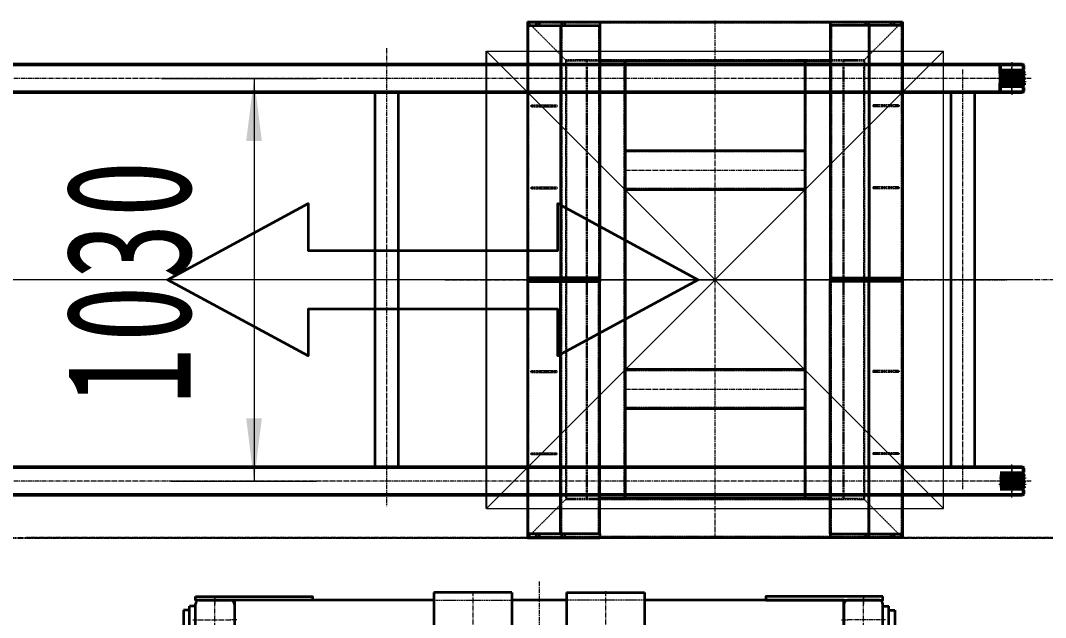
# Model space of a CAD drawing. Header units: millimetres. Extents: x -67280 to 67280, y -47520 to 47520.
# Drawn here: x -45006 to -42382, y -13436 to -11909 of the extents above; entities that cross this region are included whole.
import ezdxf

# ---------------------------------------------------------------- set-up
doc = ezdxf.new("R2010")
doc.units = ezdxf.units.MM
for name, pattern in [('AD_LTYPE10 0.20 mm_1_1_1_1_1_1_1_1_1_1_1_1_1_1_1', [16, 13, -1, 1, -1]), ('双点画线', [22, 12, -2, 2, -2, 2, -2]), ('点画线', [18, 12, -2, 2, -2]), ('虚线', [2, 1, -1])]:
    doc.linetypes.add(name, pattern=pattern)
doc.layers.get('0').update_dxf_attribs({"lineweight": 35})
for name, color, linetype, lineweight in [('7', 30, '双点画线', 18), ('ACAD0', 7, 'Continuous', 18), ('ACADAM_0', 7, 'Continuous', 18), ('ACADAM_11', 3, '双点画线', 18), ('ACADAM_3', 6, '虚线', 18), ('ACADAM_7', 142, '点画线', 18), ('ACADloading', 57, 'Continuous', 18), ('ACADS', 1, 'AD_LTYPE10 0.20 mm_1_1_1_1_1_1_1_1_1_1_1_1_1_1_1', 25), ('ACAD粗实线层AM_0', 7, 'Continuous', 50), ('ACAD细实线', 2, 'Continuous', 18), ('EB0', 7, 'Continuous', 35), ('EB0_1', 7, 'Continuous', 35), ('中心线层', 1, '点画线', 18), ('尺寸线层', 4, 'Continuous', 18), ('粗实线层', 7, 'Continuous', 35), ('粗实线层_1', 7, 'Continuous', 35), ('虚线层', 100, '虚线', 18)]:
    doc.layers.add(name, color=color, linetype=linetype, lineweight=lineweight)
doc.styles.add('标准', font='', dxfattribs={"width": 0.667})
doc.styles.get('标准').set_extended_font_data('宋体')
doc.dimstyles.new('标准', dxfattribs={"dimscale": 160, "dimtxt": 2, "dimasz": 1, "dimexe": 1, "dimexo": 0, "dimgap": 1, "dimtad": 1, "dimdec": 1, "dimdsep": 46, "dimtxsty": '标准', "dimblk": '_CAXARROW', "dimcen": 0, "dimdle": 2, "dimaunit": 1, "dimadec": 0, "dimazin": 2, "dimtfac": 0.707107, "dimtdec": 3, "dimtmove": 0, "dimatfit": 3, "dimfxl": 0, "dimfrac": 2, "dimtolj": 1, "dimarcsym": 0})

# ---------------------------------------------------------------- blocks, each defined once
blk = doc.blocks.new('*X1744')
at = {"layer": 'EB0'}
for p, q in [((-480, 0), (480, 0)), ((-480, 0), (-480, -1320)), ((-458, 0), (-458, -10)), ((-450, 0), (-450, -10)), ((-385, 0), (-385, -10)), ((385, 0), (385, -10)), ((450, 0), (450, -10)), ((458, 0), (458, -10)), ((480, 0), (480, -1320)), ((-480, -10), (-295, -10)), ((-395, -10), (-395, -655)), ((-393, 0), (-393, -10)), ((-295, 0), (-295, -10)), ((-295, -10), (-295, -655)), ((295, 0), (295, -10)), ((480, -10), (295, -10)), ((295, -10), (295, -655)), ((393, 0), (393, -10)), ((395, -10), (395, -655)), ((-295, -100), (295, -100)), ((-230, -100), (-230, -1220)), ((230, -100), (230, -1220)), ((230, -330), (-230, -330)), ((230, -430), (-230, -430)), ((-295, -655), (-480, -655)), ((-458, -655), (-458, -665)), ((-450, -655), (-450, -665)), ((-393, -655), (-393, -665)), ((-385, -655), (-385, -665)), ((-295, -655), (-295, -665)), ((295, -655), (295, -665)), ((295, -655), (480, -655)), ((385, -655), (385, -665)), ((393, -655), (393, -665)), ((450, -655), (450, -665)), ((458, -655), (458, -665)), ((-480, -665), (-295, -665)), ((-395, -1310), (-395, -665)), ((-295, -1310), (-295, -665)), ((480, -665), (295, -665)), ((295, -1310), (295, -665)), ((395, -1310), (395, -665)), ((230, -890), (-230, -890)), ((230, -990), (-230, -990)), ((295, -1220), (-295, -1220)), ((-295, -1310), (-480, -1310)), ((-458, -1310), (-458, -1320)), ((-450, -1310), (-450, -1320)), ((-393, -1310), (-393, -1320)), ((-385, -1310), (-385, -1320)), ((-295, -1310), (-295, -1320)), ((295, -1310), (295, -1320)), ((295, -1310), (480, -1310)), ((385, -1310), (385, -1320)), ((393, -1310), (393, -1320)), ((450, -1310), (450, -1320)), ((458, -1310), (458, -1320)), ((480, -1320), (-480, -1320)), ((-480, -1320), (-295, -1320)), ((480, -1320), (295, -1320))]:
    blk.add_line(p, q, dxfattribs=at)
at = {"layer": '中心线层'}
for p, q in [((0, 3), (0, -1323)), ((-473, -215), (-402, -215)), ((473, -215), (402, -215)), ((-230, -380), (230, -380)), ((-473, -425), (-402, -425)), ((473, -425), (402, -425)), ((-483, -660), (483, -660)), ((-473, -895), (-402, -895)), ((473, -895), (402, -895)), ((-230, -940), (230, -940)), ((-473, -1105), (-402, -1105)), ((473, -1105), (402, -1105))]:
    blk.add_line(p, q, dxfattribs=at)
at = {"layer": '虚线层', "linetype": '虚线', "lineweight": 18}
for p, q in [((-380, -100), (-480, 0)), ((380, -100), (480, 0)), ((-477, -3), (-477, -1317)), ((-477, -3), (477, -3)), ((-392, -10), (-392, -655)), ((-298, -10), (-298, -655)), ((298, -10), (298, -655)), ((392, -10), (392, -655)), ((477, -3), (477, -1317)), ((-383, -97), (-383, -1223)), ((-383, -97), (383, -97)), ((-380, -100), (-380, -1220)), ((-380, -100), (-295, -100)), ((-330, -100), (-330, -1220)), ((-327, -100), (-327, -1220)), ((-233, -100), (-233, -1220)), ((233, -100), (233, -1220)), ((295, -100), (380, -100)), ((327, -100), (327, -1220)), ((330, -100), (330, -1220)), ((380, -100), (380, -1220)), ((383, -97), (383, -1223)), ((-470, -212.5), (-405, -212.5)), ((-470, -212.5), (-470, -217.5)), ((-470, -217.5), (-405, -217.5)), ((-405, -212.5), (-405, -217.5)), ((470, -212.5), (405, -212.5)), ((405, -212.5), (405, -217.5)), ((470, -217.5), (405, -217.5)), ((470, -212.5), (470, -217.5)), ((230, -333), (-230, -333)), ((-470, -422.5), (-405, -422.5)), ((-470, -422.5), (-470, -427.5)), ((-470, -427.5), (-405, -427.5)), ((-405, -422.5), (-405, -427.5)), ((230, -427), (-230, -427)), ((470, -422.5), (405, -422.5)), ((405, -422.5), (405, -427.5)), ((470, -427.5), (405, -427.5)), ((470, -422.5), (470, -427.5)), ((-392, -1310), (-392, -665)), ((-298, -1310), (-298, -665)), ((298, -1310), (298, -665)), ((392, -1310), (392, -665)), ((-470, -892.5), (-405, -892.5)), ((-470, -897.5), (-470, -892.5)), ((-470, -897.5), (-405, -897.5)), ((-405, -897.5), (-405, -892.5)), ((230, -893), (-230, -893)), ((470, -892.5), (405, -892.5)), ((405, -897.5), (405, -892.5)), ((470, -897.5), (405, -897.5)), ((470, -897.5), (470, -892.5)), ((230, -987), (-230, -987)), ((-470, -1102.5), (-405, -1102.5)), ((-470, -1107.5), (-470, -1102.5)), ((-470, -1107.5), (-405, -1107.5)), ((-405, -1107.5), (-405, -1102.5)), ((470, -1102.5), (405, -1102.5)), ((405, -1107.5), (405, -1102.5)), ((470, -1107.5), (405, -1107.5)), ((470, -1107.5), (470, -1102.5)), ((-380, -1220), (-480, -1320)), ((383, -1223), (-383, -1223)), ((-295, -1220), (-380, -1220)), ((380, -1220), (295, -1220)), ((480, -1320), (380, -1220)), ((477, -1317), (-477, -1317))]:
    blk.add_line(p, q, dxfattribs=at)
blk = doc.blocks.new('*X1745')
at = {"layer": 'ACADloading', "color": 3, "linetype": 'Continuous', "lineweight": 18}
for p, q in [((-585, -585), (-585, 585)), ((-585, -585), (-585, 585)), ((-585, -585), (-585, 585)), ((-585, -585), (-585, 585)), ((-585, 585), (-585, -585)), ((-585, 585), (-585, -585)), ((-585, 585), (-585, -585)), ((-585, 585), (585, -585)), ((585, 585), (-585, -585)), ((-585, 585), (585, 585)), ((585, -585), (585, 585)), ((-585, 160), (-585, 545)), ((-585, 160), (-585, 545)), ((-585, -585), (585, -585))]:
    blk.add_line(p, q, dxfattribs=at)
at = {"layer": 'ACADloading', "color": 3, "linetype": 'Continuous', "lineweight": 25}
blk.add_line((-585, -585), (-585, 585), dxfattribs=at)
at = {"layer": 'ACADloading', "color": 5, "linetype": 'Continuous', "lineweight": 18}
blk.add_line((585, -585), (585, 585), dxfattribs=at)
blk.add_line((585, -585), (585, 585), dxfattribs=at)
blk.add_line((585, -585), (585, 585), dxfattribs=at)
blk.add_line((585, -585), (585, 585), dxfattribs=at)
blk.add_line((585, -585), (585, 585), dxfattribs=at)
blk.add_line((585, -585), (585, 585), dxfattribs=at)
at = {"layer": '中心线层'}
blk.add_line((-690.8, 0), (746.8, 0), dxfattribs=at)
blk = doc.blocks.new('*X1750')
at = {"layer": '粗实线层_1'}
for p, q in [((-440.3, 714.6), (-440.3, 804.6)), ((-435.3, 809.6), (-345.3, 809.6)), ((-340.3, 804.6), (-340.3, 714.6)), ((-345.3, 709.6), (-435.3, 709.6))]:
    blk.add_line(p, q, dxfattribs=at)
for centre, start, end in [((-435.3, 804.6), 90, 180), ((-345.3, 804.6), 0, 90), ((-435.3, 714.6), 180, 270), ((-345.3, 714.6), 270, 0)]:
    blk.add_arc(centre, 5, start, end, dxfattribs=at)
blk = doc.blocks.new('*X1751')
at = {"layer": '粗实线层_1'}
for p, q in [((340.3, 804.6), (340.3, 714.6)), ((435.3, 809.6), (345.3, 809.6)), ((440.3, 714.6), (440.3, 804.6)), ((345.3, 709.6), (435.3, 709.6))]:
    blk.add_line(p, q, dxfattribs=at)
for centre, start, end in [((345.3, 804.6), 90, 180), ((435.3, 804.6), 0, 90), ((345.3, 714.6), 180, 270), ((435.3, 714.6), 270, 0)]:
    blk.add_arc(centre, 5, start, end, dxfattribs=at)
blk = doc.blocks.new('*X1749')
at = {"layer": '7', "linetype": '双点画线', "lineweight": 25}
for p, q in [((51.8, 510), (-2633.2, 510)), ((51.8, -1090), (-2633.2, -1090))]:
    blk.add_line(p, q, dxfattribs=at)
at = {"layer": 'EB0'}
for p, q in [((-1390, 370), (-1590, 370)), ((-1590, 370), (-1590, 250)), ((-1390, 370), (-1390, 250)), ((-1250, 370), (-1250, 250)), ((-1250, 370), (-1050, 370)), ((-1050, 370), (-1050, 250)), ((-2100, 350), (-2100, 270)), ((-1590, 350), (-2100, 350)), ((-1250, 350), (-1390, 350)), ((-540, 350), (-1050, 350)), ((-540, 270), (-540, 350)), ((-2100, 270), (-1590, 270)), ((-1390, 270), (-1250, 270)), ((-1050, 270), (-540, 270)), ((-1590, 250), (-1390, 250)), ((-1050, 250), (-1250, 250)), ((-2100, -350), (-2100, -270)), ((-540, -270), (-540, -350)), ((-1590, -950), (-1590, -830)), ((-1590, -830), (-1390, -830)), ((-1390, -950), (-1390, -830)), ((-1250, -950), (-1250, -830)), ((-1050, -830), (-1250, -830)), ((-1050, -950), (-1050, -830)), ((-2100, -930), (-2100, -850)), ((-2100, -850), (-1590, -850)), ((-1390, -850), (-1250, -850)), ((-1050, -850), (-540, -850)), ((-540, -850), (-540, -930)), ((-1590, -930), (-2100, -930)), ((-1250, -930), (-1390, -930)), ((-540, -930), (-1050, -930)), ((-1390, -950), (-1590, -950)), ((-1250, -950), (-1050, -950))]:
    blk.add_line(p, q, dxfattribs=at)
at = {"layer": 'EB0', "linetype": 'Continuous', "lineweight": 50}
for p, q in [((-2200, 250), (-2200, -250)), ((-2190, 250), (-2200, 250)), ((-2190, 250), (-2110, 250)), ((-2100, 250), (-2110, 250)), ((-2100, 250), (-2100, -250)), ((-540, 250), (-540, -250)), ((-540, 250), (-530, 250)), ((-450, 250), (-530, 250)), ((-450, 250), (-440, 250)), ((-440, 250), (-440, -250)), ((-2215, -179.5), (-2215, -279.5)), ((-425, -235), (-425, -335)), ((-2200, -250), (-2190, -250)), ((-2110, -250), (-2190, -250)), ((-2110, -250), (-2100, -250)), ((-530, -250), (-540, -250)), ((-530, -250), (-450, -250)), ((-440, -250), (-450, -250)), ((-2190, -830), (-2110, -830)), ((-450, -830), (-530, -830)), ((-2200, -920), (-2200, -840)), ((-2100, -840), (-2100, -920)), ((-540, -840), (-540, -920)), ((-440, -920), (-440, -840)), ((-2110, -930), (-2190, -930)), ((-530, -930), (-450, -930))]:
    blk.add_line(p, q, dxfattribs=at)
for centre, start, end in [((-2190, -840), 90, 180), ((-2110, -840), 0, 90), ((-530, -840), 90, 180), ((-450, -840), 0, 90), ((-2190, -920), 180, 270), ((-2110, -920), 270, 0), ((-530, -920), 180, 270), ((-450, -920), 270, 360)]:
    blk.add_arc(centre, 10, start, end, dxfattribs=at)
at = {"layer": 'EB0_1'}
for p, q in [((-2215, -237.5), (-2215, -249.5)), ((-425, -237.5), (-425, -249.5))]:
    blk.add_line(p, q, dxfattribs=at)
at = {"layer": '中心线层'}
for p, q in [((-1320, 397.8), (-1320, -975.4)), ((-1490, 373), (-1490, 247)), ((-1150, 373), (-1150, 247)), ((-2150, 243.8), (-2150, 357.7)), ((-490, 243.8), (-490, 357.7)), ((-2193, 300), (-2107, 300)), ((-447, 300), (-533, 300)), ((-2441.9, 217.5), (-2288.5, 217.5)), ((-198.1, 217.5), (-351.5, 217.5)), ((-2218, 0), (-2197, 0)), ((-422, 0), (-443, 0)), ((-2107, 0), (-2193, 0)), ((-596.7, 0), (-2061.9, 0)), ((-533, 0), (-447, 0)), ((-2441.9, -217.5), (-2288.5, -217.5)), ((-198.1, -217.5), (-351.5, -217.5)), ((-2150, -353), (-2150, -247)), ((-2150, -348), (-2150, -252)), ((-490, -353), (-490, -247)), ((-490, -348), (-490, -252)), ((-2097, -300), (-2203, -300)), ((-2102, -300), (-2198, -300)), ((-543, -300), (-437, -300)), ((-538, -300), (-442, -300)), ((-1490, -953), (-1490, -827)), ((-1150, -953), (-1150, -827))]:
    blk.add_line(p, q, dxfattribs=at)
at = {"layer": '中心线层', "linetype": '点画线', "lineweight": 18}
for p, q in [((-2150, 356.2), (-2150, 338.7)), ((-490, 356.2), (-490, 338.7)), ((-2206.2, 300), (-2188.7, 300)), ((-2093.7, 300), (-2111.2, 300)), ((-546.3, 300), (-528.8, 300)), ((-433.8, 300), (-451.3, 300)), ((-2150, 261.2), (-2150, 243.7)), ((-2150, 253), (-2150, -253)), ((-490, 261.2), (-490, 243.7)), ((-490, 253), (-490, -253)), ((-2085.6, 0), (-2219.8, 0))]:
    blk.add_line(p, q, dxfattribs=at)
at = {"layer": '粗实线层'}
for p, q in [((-2190, 350), (-2110, 350)), ((-450, 350), (-530, 350)), ((-2215, 325), (-2230, 325)), ((-2230, 325), (-2230, 145)), ((-2215, -335), (-2215, 335)), ((-2200, 335), (-2215, 335)), ((-2215, 145), (-2215, 325)), ((-2200, 260), (-2200, 340)), ((-2200, -335), (-2200, 335)), ((-2100, 340), (-2100, 260)), ((-540, 340), (-540, 260)), ((-440, 260), (-440, 340)), ((-440, -335), (-440, 335)), ((-440, 335), (-425, 335)), ((-425, -335), (-425, 335)), ((-425, 145), (-425, 325)), ((-425, 325), (-410, 325)), ((-410, 325), (-410, 145)), ((-2230, 278), (-2430, 278)), ((-2430, 266), (-2430, 278)), ((-2430, 266), (-2430, 198)), ((-2230, 278), (-2230, 198)), ((-410, 278), (-410, 198)), ((-410, 278), (-210, 278)), ((-210, 266), (-210, 278)), ((-210, 266), (-210, 198)), ((-2415.5, 217.5), (-2415.5, 257.5)), ((-2313, 260), (-2413, 260)), ((-2310.5, 257.5), (-2310.5, 217.5)), ((-2200, 250), (-2200, -250)), ((-2190, 250), (-2200, 250)), ((-2190, 250), (-2110, 250)), ((-2110, 250), (-2190, 250)), ((-2100, 250), (-2110, 250)), ((-2100, 250), (-2100, -250)), ((-530, 250), (-450, 250)), ((-329.5, 257.5), (-329.5, 217.5)), ((-329.5, 249.1), (-329.5, 217.5)), ((-329.5, 249.1), (-329.5, 249.1)), ((-327, 260), (-227, 260)), ((-224.5, 217.5), (-224.5, 257.5)), ((-2415.5, 217.5), (-2415.5, 177.5)), ((-2310.5, 177.5), (-2310.5, 217.5)), ((-329.5, 177.5), (-329.5, 217.5)), ((-224.5, 217.5), (-224.5, 177.5)), ((-2230, 198), (-2430, 198)), ((-410, 198), (-210, 198)), ((-2413, 175), (-2313, 175)), ((-227, 175), (-327, 175)), ((-2215, 145), (-2230, 145)), ((-425, 145), (-410, 145)), ((-2215, -145), (-2230, -145)), ((-2230, -325), (-2230, -145)), ((-2215, -145), (-2215, -325)), ((-425, -145), (-425, -325)), ((-425, -145), (-410, -145)), ((-410, -325), (-410, -145)), ((-2415.5, -217.5), (-2415.5, -177.5)), ((-2413, -175), (-2313, -175)), ((-2310.5, -177.5), (-2310.5, -217.5)), ((-329.5, -177.5), (-329.5, -217.5)), ((-227, -175), (-327, -175)), ((-224.5, -217.5), (-224.5, -177.5)), ((-2230, -198), (-2430, -198)), ((-2430, -266), (-2430, -198)), ((-2230, -278), (-2230, -198)), ((-410, -278), (-410, -198)), ((-410, -198), (-210, -198)), ((-210, -266), (-210, -198)), ((-2415.5, -217.5), (-2415.5, -257.5)), ((-2310.5, -257.5), (-2310.5, -217.5)), ((-2310.5, -249.2), (-2310.5, -217.5)), ((-329.5, -257.5), (-329.5, -217.5)), ((-224.5, -217.5), (-224.5, -257.5)), ((-2313, -260), (-2413, -260)), ((-2310.5, -249.2), (-2310.5, -249.2)), ((-2200, -250), (-2190, -250)), ((-2110, -250), (-2190, -250)), ((-2110, -250), (-2100, -250)), ((-327, -260), (-227, -260)), ((-2430, -266), (-2430, -278)), ((-2230, -278), (-2430, -278)), ((-410, -278), (-210, -278)), ((-210, -266), (-210, -278)), ((-2215, -325), (-2230, -325)), ((-2215, -335), (-2200, -335)), ((-425, -335), (-440, -335)), ((-425, -325), (-410, -325)), ((-2200, -830), (-2200, -350)), ((-2100, -830), (-2100, -350)), ((-540, -830), (-540, -350)), ((-440, -830), (-440, -350))]:
    blk.add_line(p, q, dxfattribs=at)
for points in [[(-2200, 360), (-1900, 360), (-1900, 350), (-2200, 350), (-2200, 360)], [(-440, 360), (-740, 360), (-740, 350), (-440, 350), (-440, 360)], [(-2200, -940), (-1900, -940), (-1900, -930), (-2200, -930), (-2200, -940)], [(-440, -940), (-740, -940), (-740, -930), (-440, -930), (-440, -940)]]:
    blk.add_lwpolyline(points, dxfattribs=at)
for centre, radius, start, end in [((-2190, 340), 10, 90, 180), ((-2110, 340), 10, 0, 90), ((-530, 340), 10, 90, 180), ((-450, 340), 10, 0, 90), ((-2413, 257.5), 2.5, 90, 180), ((-2313, 257.5), 2.5, 0, 90), ((-2190, 260), 10, 180, 270), ((-2110, 260), 10, 270, 0), ((-530, 260), 10, 180, 270), ((-450, 260), 10, 270, 0), ((-327, 257.5), 2.5, 90, 180), ((-227, 257.5), 2.5, 360, 90), ((-2413, 177.5), 2.5, 180, 270), ((-2313, 177.5), 2.5, 270, 0.0005), ((-327, 177.5), 2.5, 179.9998, 270), ((-227, 177.5), 2.5, 270, 360), ((-2413, -177.5), 2.5, 90, 180), ((-2313, -177.5), 2.5, 359.9998, 90), ((-327, -177.5), 2.5, 90, 180.0005), ((-227, -177.5), 2.5, 0, 90), ((-2413, -257.5), 2.5, 180, 270), ((-2313, -257.5), 2.5, 270, 0), ((-327, -257.5), 2.5, 180, 270), ((-227, -257.5), 2.5, 270, 0)]:
    blk.add_arc(centre, radius, start, end, dxfattribs=at)
at = {"layer": '粗实线层_1'}
for p, q in [((-2100, -350), (-2200, -350)), ((-540, -350), (-440, -350)), ((-2100, -830), (-2200, -830)), ((-540, -830), (-440, -830))]:
    blk.add_line(p, q, dxfattribs=at)
at = {"layer": '虚线层'}
for p, q in [((-1590, 350), (-1390, 350)), ((-1050, 350), (-1250, 350)), ((-1590, 270), (-1390, 270)), ((-1050, 270), (-1250, 270)), ((-2430, 198), (-2418, 198)), ((-2308, 198), (-2296, 198)), ((-210, 198), (-222, 198)), ((-2430, -198), (-2418, -198)), ((-2308, -198), (-2296, -198)), ((-210, -198), (-222, -198)), ((-1590, -850), (-1390, -850)), ((-1050, -850), (-1250, -850)), ((-1590, -930), (-1390, -930)), ((-1050, -930), (-1250, -930))]:
    blk.add_line(p, q, dxfattribs=at)
at = {"layer": '虚线层', "linetype": '虚线', "lineweight": 18}
for p, q in [((-2430, 272), (-2430, 198)), ((-210, 272), (-210, 198)), ((-2430, -272), (-2430, -198)), ((-210, -272), (-210, -198))]:
    blk.add_line(p, q, dxfattribs=at)
at = {"layer": '粗实线层_1'}
for name, p in [('*X1750', (-1759.7, -1059.6)), ('*X1751', (-880.3, -1059.6))]:
    blk.add_blockref(name, p, dxfattribs=at)
blk = doc.blocks.new('*X1746')
at = {"layer": '7', "linetype": '双点画线', "lineweight": 25}
blk.add_line((-4449.7, 510), (715.3, 510), dxfattribs=at)
at = {"layer": 'EB0'}
blk.add_blockref('*X1749', (-300, 0), dxfattribs=at)
blk = doc.blocks.new('*X1814')
at = {"layer": 'ACADS', "linetype": 'Continuous', "lineweight": 35}
for points in [[(999, -270), (360, -270), (360, -390), (0, -195), (360, 0), (360, -120), (999, -120)], [(360, -120), (999, -120), (999, 0), (1359, -195), (999, -390), (999, -270), (360, -270)]]:
    blk.add_lwpolyline(points, dxfattribs=at)
blk = doc.blocks.new('*X1799')
at = {"layer": 'ACAD0', "linetype": 'Continuous', "lineweight": 35}
for p, q in [((2764, 550), (2584, 550)), ((2764, 550), (2764, 480)), ((2764, 480), (2584, 480)), ((2764, -480.1), (2584, -480.1)), ((2764, -550.1), (2584, -550.1))]:
    blk.add_line(p, q, dxfattribs=at)
at = {"layer": 'ACADAM_0', "linetype": 'Continuous', "lineweight": 50}
for p, q in [((2764, 550.5), (-2764, 550.5)), ((2774.2, 526.8), (2764, 526.8)), ((2765, 550.5), (2765, 527.5)), ((2822.5, 550.5), (2765, 550.5)), ((2765, 535), (2822.5, 535.6)), ((2774.2, 527.3), (2774.8, 527.8)), ((2774.2, 527.3), (2774.2, 519.3)), ((2815.8, 527.3), (2774.2, 527.3)), ((2774.8, 527.8), (2815.2, 527.8)), ((2779.5, 533), (2779.5, 527.8)), ((2810.5, 533), (2779.5, 533)), ((2782.9, 533.5), (2782.9, 533)), ((2807.1, 533.5), (2782.9, 533.5)), ((2785, 535.2), (2785, 533.5)), ((2805, 535.4), (2805, 533.5)), ((2805, 535.4), (2805, 534.1)), ((2807.1, 533.5), (2807.1, 533)), ((2810.5, 533), (2810.5, 527.8)), ((2815.8, 527.3), (2815.8, 519.3)), ((2825, 548), (2825, 538.1)), ((2764, 519.8), (2774.2, 519.8)), ((2764, 510.3), (2774.2, 510.3)), ((2774.2, 503.3), (2764, 503.3)), ((2765, 479.5), (2765, 502.5)), ((2815.8, 519.3), (2774.2, 519.3)), ((2774.2, 519.3), (2774.8, 518.8)), ((2774.2, 510.7), (2774.8, 511.2)), ((2774.2, 510.7), (2774.2, 502.7)), ((2815.8, 510.7), (2774.2, 510.7)), ((2815.8, 502.7), (2774.2, 502.7)), ((2774.2, 502.7), (2774.8, 502.2)), ((2774.8, 518.8), (2815.2, 518.8)), ((2774.8, 511.2), (2815.2, 511.2)), ((2774.8, 502.2), (2815.2, 502.2)), ((2779.5, 518.8), (2779.5, 511.2)), ((2779.5, 502.2), (2779.5, 497)), ((2810.5, 518.8), (2810.5, 511.2)), ((2810.5, 502.2), (2810.5, 497)), ((2815.2, 518.8), (2815.8, 519.3)), ((2815.2, 511.2), (2815.8, 510.7)), ((2815.2, 502.2), (2815.8, 502.7)), ((2815.8, 510.7), (2815.8, 502.7)), ((2764, 479.5), (-2764, 479.5)), ((2765, 495), (2822.5, 494.4)), ((2822.5, 479.5), (2765, 479.5)), ((2810.5, 497), (2779.5, 497)), ((2782.9, 497), (2782.9, 496.5)), ((2807.1, 496.5), (2782.9, 496.5)), ((2785, 496.5), (2785, 494.8)), ((2785, 495.9), (2785, 494.8)), ((2805, 496.5), (2805, 494.6)), ((2805, 495.9), (2805, 494.6)), ((2807.1, 497), (2807.1, 496.5)), ((2825, 482), (2825, 491.9)), ((2764, -479.5), (-2764, -479.5)), ((2822.5, -479.5), (2765, -479.5)), ((2765, -495), (2822.5, -494.4)), ((2779.5, -502.2), (2779.5, -497)), ((2810.5, -497), (2779.5, -497)), ((2782.9, -497), (2782.9, -496.5)), ((2807.1, -496.5), (2782.9, -496.5)), ((2785, -496.5), (2785, -494.8)), ((2785, -495.9), (2785, -494.8)), ((2805, -495.9), (2805, -494.6)), ((2805, -496.5), (2805, -494.6)), ((2807.1, -497), (2807.1, -496.5)), ((2810.5, -502.2), (2810.5, -497)), ((2825, -482), (2825, -491.9)), ((2774.2, -503.3), (2764, -503.3)), ((2764, -510.3), (2774.2, -510.3)), ((2764, -519.8), (2774.2, -519.8)), ((2774.2, -502.7), (2774.8, -502.2)), ((2774.2, -510.7), (2774.2, -502.7)), ((2815.8, -502.7), (2774.2, -502.7)), ((2815.8, -510.7), (2774.2, -510.7)), ((2774.2, -510.7), (2774.8, -511.2)), ((2774.2, -519.3), (2774.8, -518.8)), ((2774.2, -527.3), (2774.2, -519.3)), ((2815.8, -519.3), (2774.2, -519.3)), ((2774.8, -502.2), (2815.2, -502.2)), ((2774.8, -511.2), (2815.2, -511.2)), ((2774.8, -518.8), (2815.2, -518.8)), ((2779.5, -518.8), (2779.5, -511.2)), ((2810.5, -518.8), (2810.5, -511.2)), ((2815.2, -502.2), (2815.8, -502.7)), ((2815.2, -511.2), (2815.8, -510.7)), ((2815.2, -518.8), (2815.8, -519.3)), ((2815.8, -510.7), (2815.8, -502.7)), ((2815.8, -527.3), (2815.8, -519.3)), ((2764, -550.5), (-2764, -550.5)), ((2774.2, -526.8), (2764, -526.8)), ((2765, -535), (2822.5, -535.6)), ((2822.5, -550.5), (2765, -550.5)), ((2815.8, -527.3), (2774.2, -527.3)), ((2774.2, -527.3), (2774.8, -527.8)), ((2774.8, -527.8), (2815.2, -527.8)), ((2779.5, -533), (2779.5, -527.8)), ((2810.5, -533), (2779.5, -533)), ((2782.9, -533.5), (2782.9, -533)), ((2807.1, -533.5), (2782.9, -533.5)), ((2785, -535.2), (2785, -533.5)), ((2805, -535.4), (2805, -533.5)), ((2805, -535.4), (2805, -534.1)), ((2807.1, -533.5), (2807.1, -533)), ((2810.5, -533), (2810.5, -527.8)), ((2825, -548), (2825, -538.1))]:
    blk.add_line(p, q, dxfattribs=at)
for centre, start, end in [((2822.5, 548), 0, 90), ((2822.5, 538.1), 270.5729, 360), ((2822.5, 491.9), 0, 89.4271), ((2822.5, 482), 270, 0), ((2822.5, -482), 0, 90), ((2822.5, -491.9), 270.5729, 360), ((2822.5, -538.1), 0, 89.4271), ((2822.5, -548), 270, 0)]:
    blk.add_arc(centre, 2.5, start, end, dxfattribs=at)
at = {"layer": 'ACADAM_11', "linetype": '双点画线', "lineweight": 25}
for p, q in [((2813.5, 532.2), (2813.5, 530.4)), ((2828.2, 532.2), (2813.5, 532.2)), ((2813.5, 530.4), (2813.5, 528.6)), ((2828.2, 530.4), (2813.5, 530.4)), ((2813.5, 530.4), (2828.2, 530.4)), ((2813.5, 528.6), (2828.2, 528.6)), ((2815.2, 527.8), (2815.8, 527.3)), ((2825.9, 528.2), (2815.8, 528.2)), ((2815.8, 519.3), (2815.8, 528.2)), ((2818.3, 532.2), (2818.3, 533.1)), ((2818.3, 533.1), (2823.4, 533.1)), ((2818.3, 528.6), (2818.3, 532.2)), ((2818.3, 528.2), (2818.3, 528.6)), ((2818.3, 519.3), (2818.3, 528.2)), ((2823.4, 532.2), (2823.4, 533.1)), ((2823.4, 528.6), (2823.4, 532.2)), ((2823.4, 528.2), (2823.4, 528.6)), ((2823.4, 519.3), (2823.4, 528.2)), ((2825.9, 519.3), (2825.9, 528.2)), ((2828.2, 530.4), (2828.2, 532.2)), ((2828.2, 528.6), (2828.2, 530.4)), ((2813.5, 518.9), (2813.5, 517.1)), ((2828.2, 518.9), (2813.5, 518.9)), ((2813.5, 517.1), (2813.5, 515.5)), ((2813.5, 517.1), (2828.2, 517.1)), ((2828.2, 517.1), (2813.5, 517.1)), ((2813.5, 513.9), (2813.5, 515.5)), ((2813.5, 515.5), (2828.2, 515.5)), ((2813.5, 515.5), (2828.2, 515.5)), ((2828.2, 513.9), (2813.5, 513.9)), ((2813.5, 512), (2813.5, 513.8)), ((2813.5, 513.8), (2828.2, 513.8)), ((2828.2, 512), (2813.5, 512)), ((2813.5, 500.5), (2813.5, 502.4)), ((2813.5, 502.4), (2828.2, 502.4)), ((2813.5, 498.7), (2813.5, 500.5)), ((2828.2, 500.5), (2813.5, 500.5)), ((2813.5, 500.5), (2828.2, 500.5)), ((2828.2, 498.7), (2813.5, 498.7)), ((2825.9, 519.3), (2815.8, 519.3)), ((2815.8, 511.6), (2815.8, 502.7)), ((2825.9, 511.6), (2815.8, 511.6)), ((2825.9, 502.7), (2815.8, 502.7)), ((2818.3, 518.9), (2818.3, 519.3)), ((2818.3, 515.5), (2818.3, 518.9)), ((2818.3, 515.5), (2818.3, 512)), ((2818.3, 512), (2818.3, 511.6)), ((2818.3, 511.6), (2818.3, 502.7)), ((2818.3, 502.7), (2818.3, 502.4)), ((2818.3, 502.4), (2818.3, 498.7)), ((2818.3, 498.7), (2818.3, 496.7)), ((2823.4, 518.9), (2823.4, 519.3)), ((2823.4, 515.5), (2823.4, 518.9)), ((2823.4, 515.5), (2823.4, 512)), ((2823.4, 512), (2823.4, 511.6)), ((2823.4, 511.6), (2823.4, 502.7)), ((2823.4, 502.7), (2823.4, 502.4)), ((2823.4, 502.4), (2823.4, 498.7)), ((2823.4, 498.7), (2823.4, 496.7)), ((2825.9, 511.6), (2825.9, 502.7)), ((2828.2, 517.1), (2828.2, 518.9)), ((2828.2, 515.5), (2828.2, 517.1)), ((2828.2, 515.5), (2828.2, 513.9)), ((2828.2, 513.8), (2828.2, 512)), ((2828.2, 502.4), (2828.2, 500.5)), ((2828.2, 500.5), (2828.2, 498.7)), ((2818.3, 497.9), (2823.4, 497.9)), ((2818.3, 496.7), (2823.4, 496.7)), ((2818.3, -496.7), (2823.4, -496.7)), ((2818.3, -498.7), (2818.3, -496.7)), ((2818.3, -497.9), (2823.4, -497.9)), ((2823.4, -498.7), (2823.4, -496.7)), ((2813.5, -498.7), (2813.5, -500.5)), ((2828.2, -498.7), (2813.5, -498.7)), ((2813.5, -500.5), (2813.5, -502.4)), ((2828.2, -500.5), (2813.5, -500.5)), ((2813.5, -500.5), (2828.2, -500.5)), ((2813.5, -502.4), (2828.2, -502.4)), ((2813.5, -512), (2813.5, -513.8)), ((2828.2, -512), (2813.5, -512)), ((2813.5, -513.8), (2828.2, -513.8)), ((2813.5, -513.9), (2813.5, -515.5)), ((2828.2, -513.9), (2813.5, -513.9)), ((2813.5, -517.1), (2813.5, -515.5)), ((2813.5, -515.5), (2828.2, -515.5)), ((2813.5, -515.5), (2828.2, -515.5)), ((2813.5, -518.9), (2813.5, -517.1)), ((2813.5, -517.1), (2828.2, -517.1)), ((2828.2, -517.1), (2813.5, -517.1)), ((2828.2, -518.9), (2813.5, -518.9)), ((2815.8, -511.6), (2815.8, -502.7)), ((2825.9, -502.7), (2815.8, -502.7)), ((2825.9, -511.6), (2815.8, -511.6)), ((2825.9, -519.3), (2815.8, -519.3)), ((2815.8, -519.3), (2815.8, -528.2)), ((2818.3, -502.4), (2818.3, -498.7)), ((2818.3, -502.7), (2818.3, -502.4)), ((2818.3, -511.6), (2818.3, -502.7)), ((2818.3, -512), (2818.3, -511.6)), ((2818.3, -515.5), (2818.3, -512)), ((2818.3, -515.5), (2818.3, -518.9)), ((2818.3, -518.9), (2818.3, -519.3)), ((2818.3, -519.3), (2818.3, -528.2)), ((2823.4, -502.4), (2823.4, -498.7)), ((2823.4, -502.7), (2823.4, -502.4)), ((2823.4, -511.6), (2823.4, -502.7)), ((2823.4, -512), (2823.4, -511.6)), ((2823.4, -515.5), (2823.4, -512)), ((2823.4, -515.5), (2823.4, -518.9)), ((2823.4, -518.9), (2823.4, -519.3)), ((2823.4, -519.3), (2823.4, -528.2)), ((2825.9, -511.6), (2825.9, -502.7)), ((2825.9, -519.3), (2825.9, -528.2)), ((2828.2, -500.5), (2828.2, -498.7)), ((2828.2, -502.4), (2828.2, -500.5)), ((2828.2, -513.8), (2828.2, -512)), ((2828.2, -515.5), (2828.2, -513.9)), ((2828.2, -515.5), (2828.2, -517.1)), ((2828.2, -517.1), (2828.2, -518.9)), ((2813.5, -530.4), (2813.5, -528.6)), ((2813.5, -528.6), (2828.2, -528.6)), ((2813.5, -532.2), (2813.5, -530.4)), ((2828.2, -530.4), (2813.5, -530.4)), ((2813.5, -530.4), (2828.2, -530.4)), ((2828.2, -532.2), (2813.5, -532.2)), ((2815.2, -527.8), (2815.8, -527.3)), ((2825.9, -528.2), (2815.8, -528.2)), ((2818.3, -528.2), (2818.3, -528.6)), ((2818.3, -528.6), (2818.3, -532.2)), ((2818.3, -532.2), (2818.3, -533.1)), ((2818.3, -533.1), (2823.4, -533.1)), ((2823.4, -528.2), (2823.4, -528.6)), ((2823.4, -528.6), (2823.4, -532.2)), ((2823.4, -532.2), (2823.4, -533.1)), ((2828.2, -528.6), (2828.2, -530.4)), ((2828.2, -530.4), (2828.2, -532.2))]:
    blk.add_line(p, q, dxfattribs=at)
at = {"layer": 'ACADAM_3', "linetype": '虚线', "lineweight": 18}
for p, q in [((2764, 538.3), (2764, 550.3)), ((2773, 532.6), (2773, 515)), ((2773, 497.4), (2773, 515)), ((2764, 491.7), (2764, 479.7)), ((2773, -497.4), (2773, -515)), ((2773, -532.6), (2773, -515))]:
    blk.add_line(p, q, dxfattribs=at)
for centre, start, end in [((2775.5, 532.6), 90.5729, 180), ((2775.5, 497.4), 180, 269.4271), ((2775.5, -497.4), 90.5729, 180), ((2775.5, -532.6), 180, 269.4271)]:
    blk.add_arc(centre, 2.5, start, end, dxfattribs=at)
at = {"layer": 'ACADAM_7', "linetype": '点画线', "lineweight": 18}
for p, q in [((2780, 515), (2775.6, 515)), ((2780, -515), (2775.6, -515))]:
    blk.add_line(p, q, dxfattribs=at)
at = {"layer": 'EB0'}
blk.add_line((2764, 550.5), (2764, 479.5), dxfattribs=at)
at = {"layer": 'EB0_1'}
for p, q in [((1164, 480), (1164, -480)), ((1224, 480), (1224, -480)), ((2639, 480), (2639, -480)), ((2699, 480), (2699, -480))]:
    blk.add_line(p, q, dxfattribs=at)
at = {"layer": '中心线层'}
for p, q in [((1194, 591.9), (1194, -578.9)), ((2844.1, 515), (-2856.5, 515)), ((2847.1, 0), (-2859.5, 0)), ((2844.1, -515), (-2856.5, -515))]:
    blk.add_line(p, q, dxfattribs=at)
at = {"layer": '中心线层', "linetype": '点画线', "lineweight": 18}
for p, q in [((2795, 556.7), (2795, 473.1)), ((2795, 477.9), (2795, 553.1)), ((1194, 538), (1194, -538)), ((2669, 538), (2669, -538)), ((2820.8, 534.5), (2820.8, 496.5)), ((2767.6, 515), (2727.4, 515)), ((2762, 523.3), (2778.7, 523.3)), ((2763.1, 506.8), (2776.2, 506.8)), ((2817.1, 523.3), (2772.2, 523.3)), ((2817.1, 506.7), (2772.2, 506.7)), ((2816.9, 515), (2772.5, 515)), ((2774.3, 515), (2806, 515)), ((2824.7, 515), (2788.4, 515)), ((2831.2, 523.8), (2810.5, 523.8)), ((2810.5, 507.2), (2831.2, 507.2)), ((2795, -556.7), (2795, -473.1)), ((2795, -477.9), (2795, -553.1)), ((2820.8, -534.5), (2820.8, -496.5)), ((2767.6, -515), (2727.4, -515)), ((2762, -523.3), (2778.7, -523.3)), ((2763.1, -506.8), (2776.2, -506.8)), ((2817.1, -506.7), (2772.2, -506.7)), ((2817.1, -523.3), (2772.2, -523.3)), ((2816.9, -515), (2772.5, -515)), ((2774.3, -515), (2806, -515)), ((2824.7, -515), (2788.4, -515)), ((2810.5, -507.2), (2831.2, -507.2)), ((2831.2, -523.8), (2810.5, -523.8))]:
    blk.add_line(p, q, dxfattribs=at)
at = {"layer": 'ACAD粗实线层AM_0', "linetype": 'Continuous', "lineweight": 50}
blk.add_blockref('*X1814', (633.4, 195), dxfattribs=at)
blk = doc.blocks.new('*X1815')
at = {"layer": '尺寸线层', "linetype": 'Continuous', "lineweight": 18}
for points in [[(-44407.8, -12057.3), (-44387.8, -12217.3), (-44427.8, -12217.3)], [(-44407.8, -13087.3), (-44387.8, -12927.3), (-44427.8, -12927.3)]]:
    blk.add_hatch(color=0, dxfattribs=at).paths.add_polyline_path(points, flags=0)
at = {"layer": '尺寸线层', "color": 0}
for p, q in [((-44644.4, -12057.3), (-44247.8, -12057.3)), ((-44621, -13087.3), (-44247.8, -13087.3))]:
    blk.add_line(p, q, dxfattribs=at)
at = {"layer": '尺寸线层', "color": 0, "linetype": 'Continuous', "lineweight": 18}
blk.add_line((-44407.8, -12057.3), (-44407.8, -13087.3), dxfattribs=at)
at = {"layer": '尺寸线层', "color": 0, "insert": (-44727.8, -12572.3), "char_height": 320, "width": 1205.699, "attachment_point": 5, "rotation": 90, "line_spacing_factor": 1.15057, "style": '标准'}
blk.add_mtext('\\T1.1;1030', dxfattribs=at)
blk = doc.blocks.new('_CAXARROW')
blk.add_hatch(color=0).paths.add_polyline_path([(0, 0), (-1, 0.125), (-1, -0.125)], flags=0)

msp = doc.modelspace()

# ---------------------------------------------------------------- linework, layer by layer
at = {"layer": '中心线层'}
for p, q in [((-42774.767, -12572.309), (-53692.261, -12572.309)), ((16032.015, -12572.309), (-46007.985, -12572.309))]:
    msp.add_line(p, q, dxfattribs=at)

# ---------------------------------------------------------------- block references
at = {"layer": 'ACAD细实线'}
for name, p in [('*X1744', (-43227.963, -11912.309)), ('*X1745', (-43227.963, -12572.309)), ('*X1746', (-42057.969, -13742.309))]:
    msp.add_blockref(name, p, dxfattribs=at)

# ---------------------------------------------------------------- next in the draw order: block references
msp.add_blockref('*X1799', (-45262.969, -12572.309), dxfattribs=at)

# ---------------------------------------------------------------- next in the draw order: dimensions: what is measured, and where the dimension line sits
at = {"layer": '尺寸线层'}
dim = msp.add_linear_dim(base=(-44407.774, -13087.309), p1=(-44644.436, -12057.309), p2=(-44621.034, -13087.309), angle=90, dimstyle='标准', override={"dimsah": 1, "dimtfill": 1, "dimtzin": 8}, dxfattribs=at)
dim.commit()
dim.dimension.update_dxf_attribs({"geometry": '*X1815', "text_midpoint": (-44407.774, -12572.309)})

doc.saveas('drawing.dxf')
